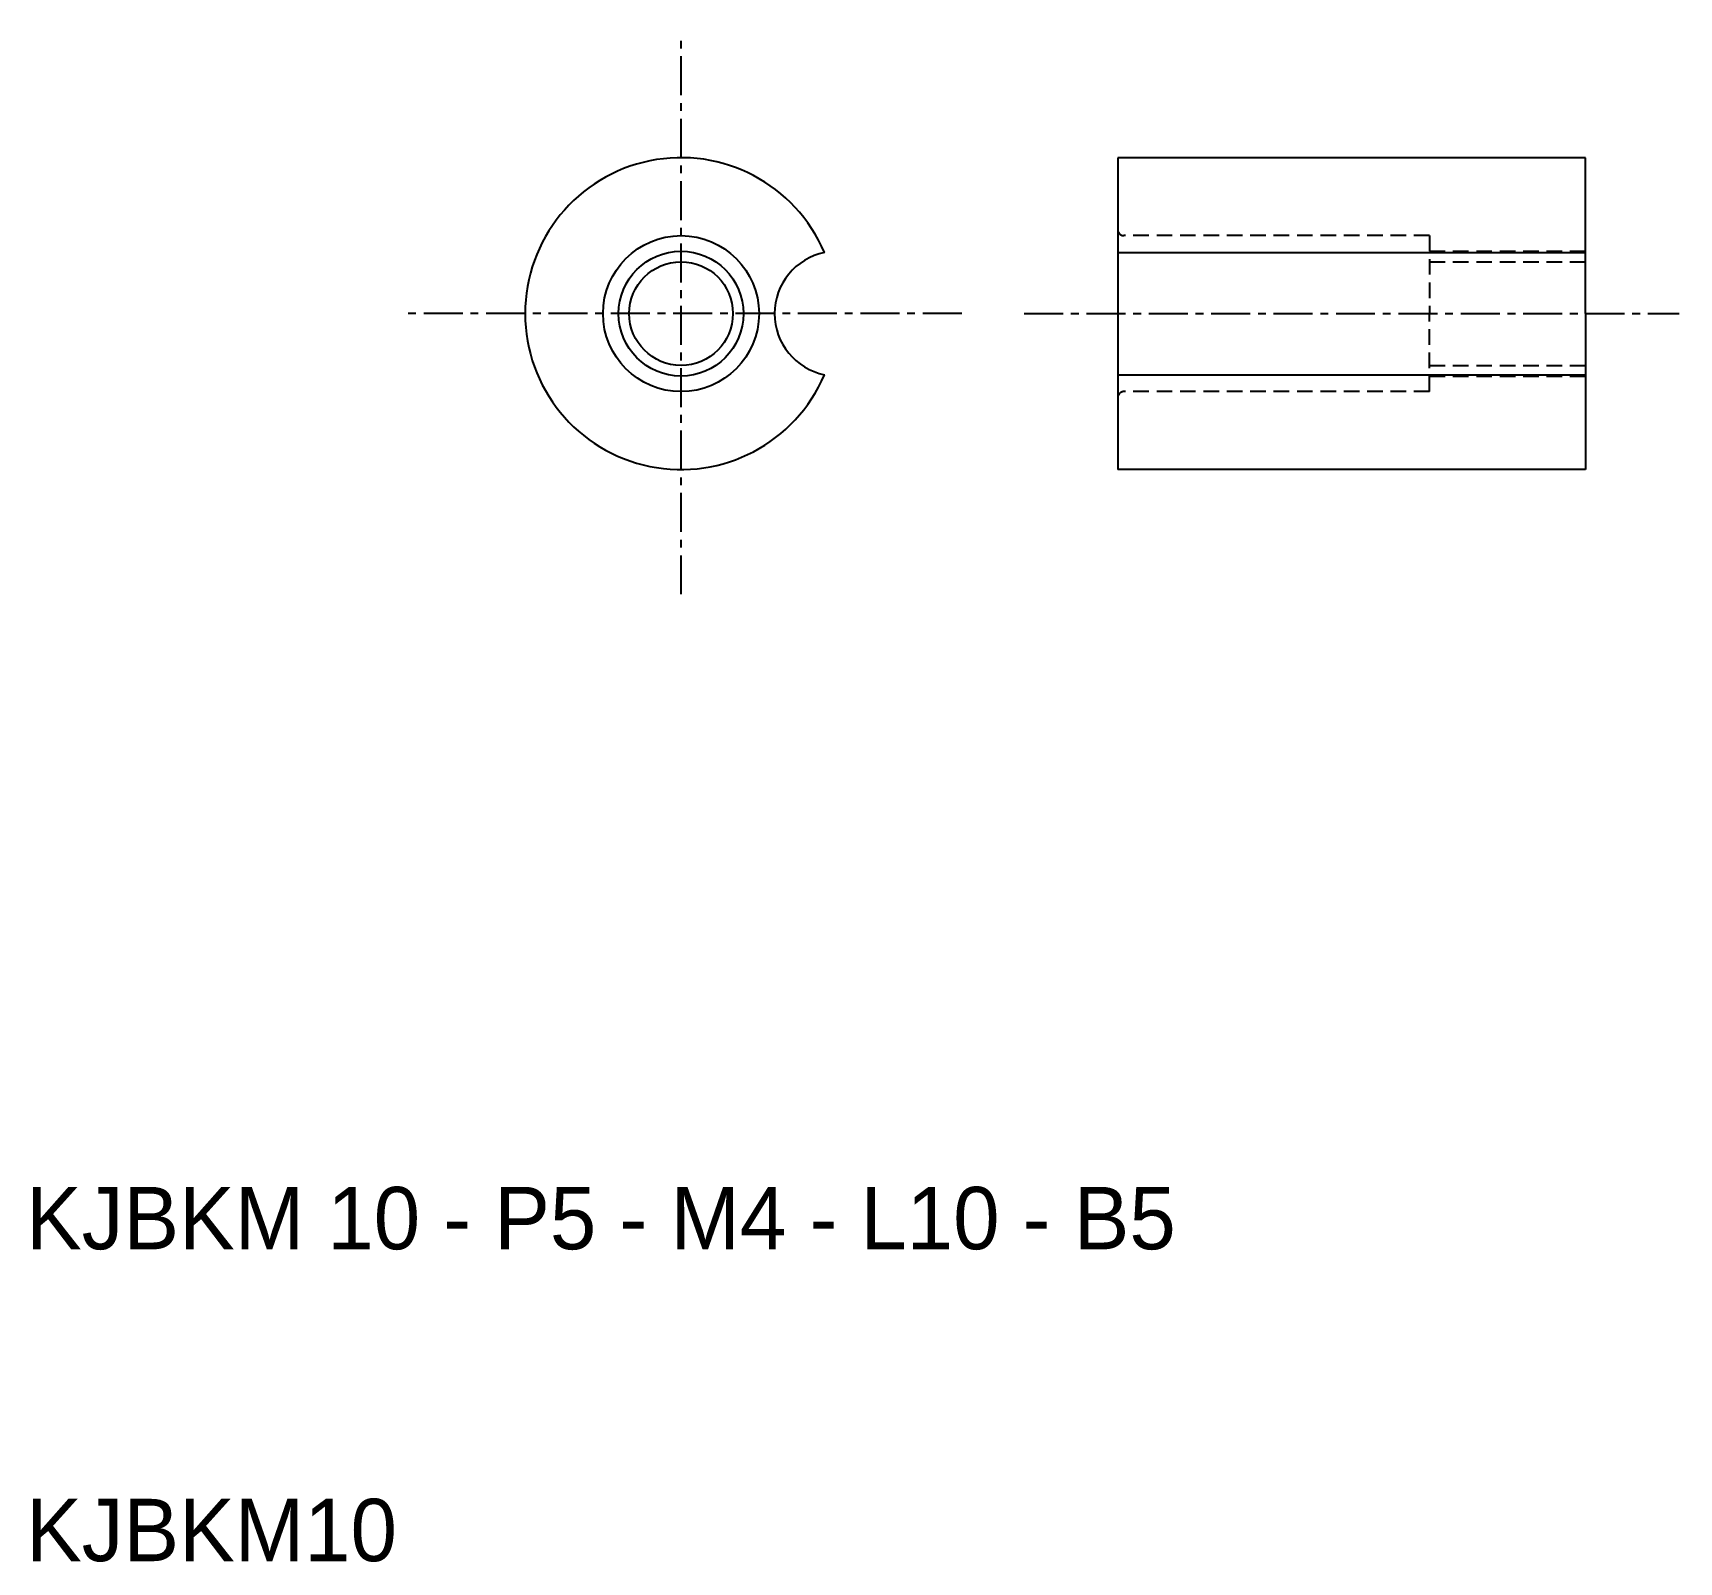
# Model space of a CAD drawing. Extents: x 10.2 to 63, y 10 to 59.
import ezdxf

# ---------------------------------------------------------------- set-up
doc = ezdxf.new("R2010")
doc.units = 0
doc.linetypes.add('CENTER', pattern=[2, 1.25, -0.25, 0.25, -0.25])
doc.linetypes.add('DASHED', pattern=[0.75, 0.5, -0.25])
doc.layers.get('0').update_dxf_attribs({"linetype": 'CONTINUOUS'})
doc.layers.add('CENTER', color=1, linetype='CENTER')

msp = doc.modelspace()

# ---------------------------------------------------------------- linework, layer by layer
for p, q in [((45, 55), (45, 55)), ((45, 45), (45, 45))]:
    msp.add_line(p, q)
at = {"color": 7, "linetype": 'CONTINUOUS'}
for p, q in [((60, 55), (45, 55)), ((45, 55), (45, 45)), ((60, 50), (60, 55)), ((45, 51.96), (60, 51.96)), ((60, 50), (60, 45)), ((45, 48.04), (60, 48.04)), ((60, 45), (45, 45))]:
    msp.add_line(p, q, dxfattribs=at)
at = {"color": 3, "linetype": 'DASHED'}
for p, q in [((55, 52.5), (45.2, 52.5)), ((55, 52.5), (55, 50)), ((55, 52), (60, 52)), ((55, 51.662), (60, 51.662)), ((55, 47.5), (55, 50)), ((55, 48.338), (60, 48.338)), ((55, 48), (60, 48)), ((55, 47.5), (45.2, 47.5))]:
    msp.add_line(p, q, dxfattribs=at)
at = {"color": 7, "linetype": 'CONTINUOUS'}
for radius in [2.5, 1.662]:
    msp.add_circle((31, 50), radius, dxfattribs=at)
at = {"color": 3, "linetype": 'CONTINUOUS'}
msp.add_circle((31, 50), 2, dxfattribs=at)
at = {"color": 7, "linetype": 'CONTINUOUS'}
for centre, radius, start, end in [((31, 50), 5, 23.0739, 336.9261), ((36, 50), 2, 101.537, 258.463)]:
    msp.add_arc(centre, radius, start, end, dxfattribs=at)
at = {"color": 3, "linetype": 'DASHED'}
for centre, start, end in [((45.2, 52.7), 180, 270), ((45.2, 47.3), 90, 180)]:
    msp.add_arc(centre, 0.2, start, end, dxfattribs=at)
at = {"layer": 'CENTER', "color": 1, "linetype": 'CENTER'}
for p, q in [((31, 41), (31, 59)), ((40, 50), (22, 50)), ((42, 50), (63, 50))]:
    msp.add_line(p, q, dxfattribs=at)

# ---------------------------------------------------------------- texts
at = {"color": 7, "linetype": 'CONTINUOUS'}
for s, p in [('KJBKM 10 - P5 - M4 - L10 - B5', (10, 20)), ('KJBKM10', (10, 10))]:
    msp.add_text(s, height=2, dxfattribs=at).set_placement(p)

doc.saveas('drawing.dxf')
